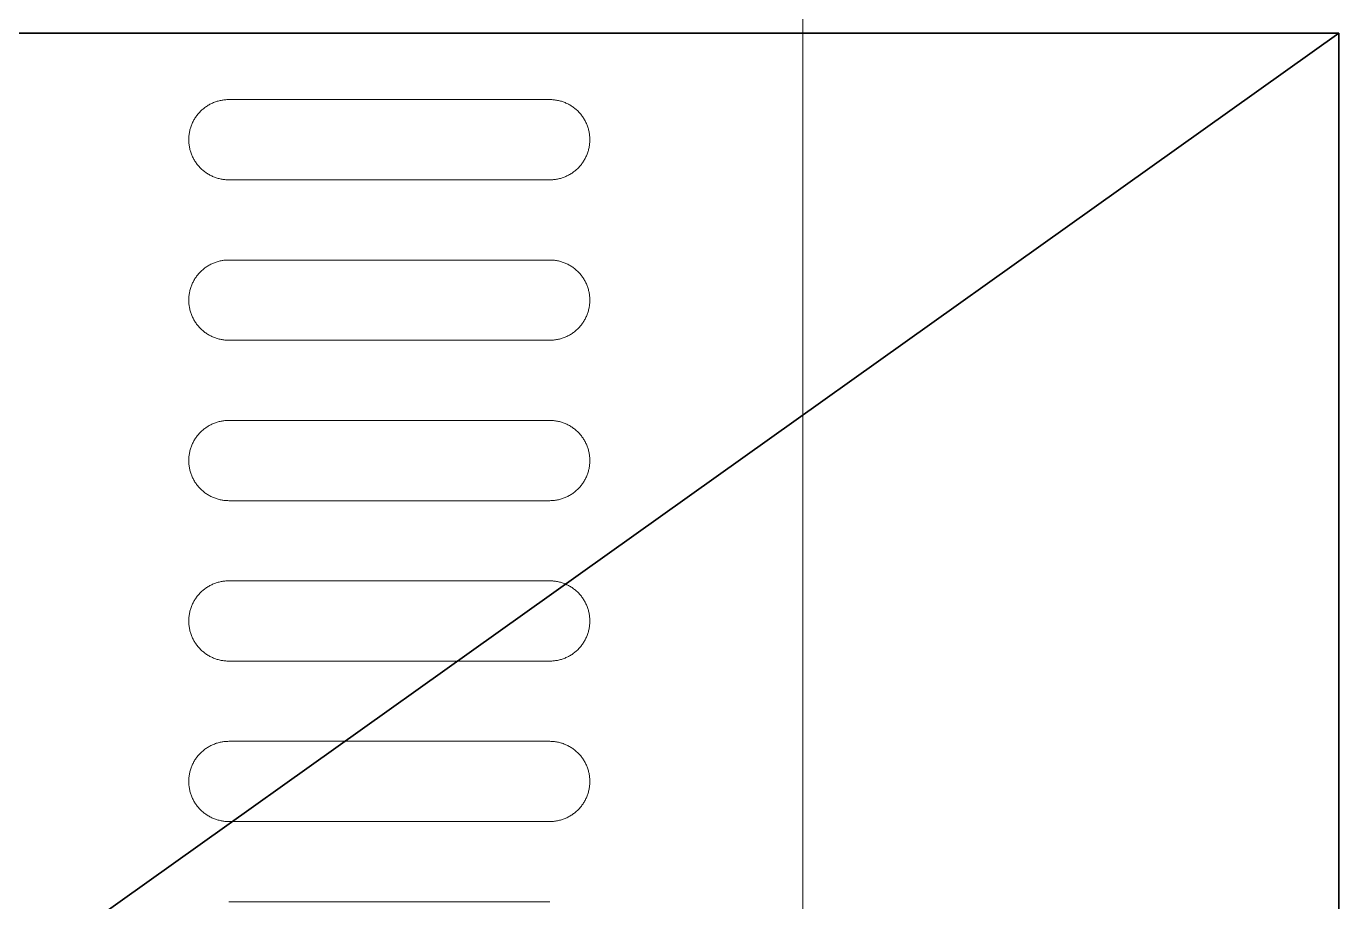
# Model space of a CAD drawing. Header units: millimetres. Extents: x -159872 to 386485, y -250577 to 158966.
# Drawn here: x 159342.6 to 159416.3, y 9192.6 to 9241.7 of the extents above; entities that cross this region are included whole.
import ezdxf

# ---------------------------------------------------------------- set-up
doc = ezdxf.new("R2010")
doc.units = ezdxf.units.MM
doc.header["$PDMODE"] = 1
doc.header["$PDSIZE"] = -2
doc.layers.get('0').update_dxf_attribs({"lineweight": 25})
doc.layers.add('LDS-equipment-kitchen equipment', color=3, linetype='Continuous', lineweight=13)

# ---------------------------------------------------------------- blocks, each defined once
blk = doc.blocks.new('Group-344')
at = {"layer": 'LDS-equipment-kitchen equipment'}
for points in [[(98712.687, 45306.623, 0), (98712.687, 45989.023, 0)], [(98680.487, 45695.073, 0), (98680.432, 45695.072, 0), (98680.377, 45695.07, 0), (98680.322, 45695.067, 0), (98680.267, 45695.062, 0), (98680.212, 45695.056, 0), (98680.157, 45695.049, 0), (98680.102, 45695.04, 0), (98680.048, 45695.03, 0), (98679.994, 45695.018, 0), (98679.94, 45695.006, 0), (98679.887, 45694.992, 0), (98679.834, 45694.976, 0), (98679.781, 45694.96, 0), (98679.729, 45694.942, 0), (98679.677, 45694.922, 0), (98679.626, 45694.902, 0), (98679.575, 45694.88, 0), (98679.525, 45694.857, 0), (98679.476, 45694.833, 0), (98679.427, 45694.807, 0), (98679.378, 45694.781, 0), (98679.33, 45694.753, 0), (98679.283, 45694.724, 0), (98679.237, 45694.694, 0), (98679.192, 45694.663, 0), (98679.147, 45694.63, 0), (98679.103, 45694.597, 0), (98679.06, 45694.562, 0), (98679.018, 45694.527, 0), (98678.976, 45694.49, 0), (98678.936, 45694.453, 0), (98678.896, 45694.414, 0), (98678.858, 45694.375, 0), (98678.82, 45694.334, 0), (98678.783, 45694.293, 0), (98678.748, 45694.251, 0), (98678.713, 45694.207, 0), (98678.68, 45694.163, 0), (98678.648, 45694.119, 0), (98678.616, 45694.073, 0), (98678.586, 45694.027, 0), (98678.557, 45693.98, 0), (98678.529, 45693.932, 0), (98678.503, 45693.884, 0), (98678.477, 45693.835, 0), (98678.453, 45693.785, 0), (98678.43, 45693.735, 0), (98678.408, 45693.684, 0), (98678.388, 45693.633, 0), (98678.369, 45693.581, 0), (98678.351, 45693.529, 0), (98678.334, 45693.476, 0), (98678.319, 45693.423, 0), (98678.305, 45693.37, 0), (98678.292, 45693.316, 0), (98678.28, 45693.262, 0), (98678.27, 45693.208, 0), (98678.262, 45693.153, 0), (98678.254, 45693.099, 0), (98678.248, 45693.044, 0), (98678.243, 45692.989, 0), (98678.24, 45692.934, 0), (98678.238, 45692.878, 0), (98678.237, 45692.823, 0)], [(98698.487, 45695.073, 0), (98680.487, 45695.073, 0)], [(98700.737, 45692.823, 0), (98700.737, 45692.878, 0), (98700.735, 45692.934, 0), (98700.731, 45692.989, 0), (98700.726, 45693.044, 0), (98700.72, 45693.099, 0), (98700.713, 45693.153, 0), (98700.704, 45693.208, 0), (98700.694, 45693.262, 0), (98700.683, 45693.316, 0), (98700.67, 45693.37, 0), (98700.656, 45693.423, 0), (98700.64, 45693.476, 0), (98700.624, 45693.529, 0), (98700.606, 45693.581, 0), (98700.586, 45693.633, 0), (98700.566, 45693.684, 0), (98700.544, 45693.735, 0), (98700.521, 45693.785, 0), (98700.497, 45693.835, 0), (98700.472, 45693.884, 0), (98700.445, 45693.932, 0), (98700.417, 45693.98, 0), (98700.388, 45694.027, 0), (98700.358, 45694.073, 0), (98700.327, 45694.119, 0), (98700.294, 45694.163, 0), (98700.261, 45694.207, 0), (98700.227, 45694.251, 0), (98700.191, 45694.293, 0), (98700.154, 45694.334, 0), (98700.117, 45694.375, 0), (98700.078, 45694.414, 0), (98700.039, 45694.453, 0), (98699.998, 45694.49, 0), (98699.957, 45694.527, 0), (98699.915, 45694.562, 0), (98699.872, 45694.597, 0), (98699.828, 45694.63, 0), (98699.783, 45694.663, 0), (98699.737, 45694.694, 0), (98699.691, 45694.724, 0), (98699.644, 45694.753, 0), (98699.596, 45694.781, 0), (98699.548, 45694.807, 0), (98699.499, 45694.833, 0), (98699.449, 45694.857, 0), (98699.399, 45694.88, 0), (98699.348, 45694.902, 0), (98699.297, 45694.922, 0), (98699.245, 45694.942, 0), (98699.193, 45694.96, 0), (98699.14, 45694.976, 0), (98699.087, 45694.992, 0), (98699.034, 45695.006, 0), (98698.98, 45695.018, 0), (98698.926, 45695.03, 0), (98698.872, 45695.04, 0), (98698.817, 45695.049, 0), (98698.763, 45695.056, 0), (98698.708, 45695.062, 0), (98698.653, 45695.067, 0), (98698.598, 45695.07, 0), (98698.542, 45695.072, 0), (98698.487, 45695.073, 0)], [(98678.237, 45692.823, 0), (98678.238, 45692.768, 0), (98678.24, 45692.713, 0), (98678.243, 45692.658, 0), (98678.248, 45692.603, 0), (98678.254, 45692.548, 0), (98678.262, 45692.493, 0), (98678.27, 45692.438, 0), (98678.28, 45692.384, 0), (98678.292, 45692.33, 0), (98678.305, 45692.276, 0), (98678.319, 45692.223, 0), (98678.334, 45692.17, 0), (98678.351, 45692.117, 0), (98678.369, 45692.065, 0), (98678.388, 45692.013, 0), (98678.408, 45691.962, 0), (98678.43, 45691.911, 0), (98678.453, 45691.861, 0), (98678.477, 45691.812, 0), (98678.503, 45691.763, 0), (98678.529, 45691.714, 0), (98678.557, 45691.666, 0), (98678.586, 45691.619, 0), (98678.616, 45691.573, 0), (98678.648, 45691.528, 0), (98678.68, 45691.483, 0), (98678.713, 45691.439, 0), (98678.748, 45691.396, 0), (98678.783, 45691.354, 0), (98678.82, 45691.312, 0), (98678.858, 45691.272, 0), (98678.896, 45691.232, 0), (98678.936, 45691.194, 0), (98678.976, 45691.156, 0), (98679.018, 45691.119, 0), (98679.06, 45691.084, 0), (98679.103, 45691.049, 0), (98679.147, 45691.016, 0), (98679.192, 45690.984, 0), (98679.237, 45690.952, 0), (98679.283, 45690.922, 0), (98679.33, 45690.893, 0), (98679.378, 45690.865, 0), (98679.427, 45690.839, 0), (98679.476, 45690.813, 0), (98679.525, 45690.789, 0), (98679.575, 45690.766, 0), (98679.626, 45690.744, 0), (98679.677, 45690.724, 0), (98679.729, 45690.705, 0), (98679.781, 45690.687, 0), (98679.834, 45690.67, 0), (98679.887, 45690.655, 0), (98679.94, 45690.641, 0), (98679.994, 45690.628, 0), (98680.048, 45690.616, 0), (98680.102, 45690.606, 0), (98680.157, 45690.598, 0), (98680.212, 45690.59, 0), (98680.267, 45690.584, 0), (98680.322, 45690.579, 0), (98680.377, 45690.576, 0), (98680.432, 45690.574, 0), (98680.487, 45690.573, 0)], [(98698.487, 45690.573, 0), (98698.542, 45690.574, 0), (98698.598, 45690.576, 0), (98698.653, 45690.579, 0), (98698.708, 45690.584, 0), (98698.763, 45690.59, 0), (98698.817, 45690.598, 0), (98698.872, 45690.606, 0), (98698.926, 45690.616, 0), (98698.98, 45690.628, 0), (98699.034, 45690.641, 0), (98699.087, 45690.655, 0), (98699.14, 45690.67, 0), (98699.193, 45690.687, 0), (98699.245, 45690.705, 0), (98699.297, 45690.724, 0), (98699.348, 45690.744, 0), (98699.399, 45690.766, 0), (98699.449, 45690.789, 0), (98699.499, 45690.813, 0), (98699.548, 45690.839, 0), (98699.596, 45690.865, 0), (98699.644, 45690.893, 0), (98699.691, 45690.922, 0), (98699.737, 45690.952, 0), (98699.783, 45690.984, 0), (98699.828, 45691.016, 0), (98699.872, 45691.049, 0), (98699.915, 45691.084, 0), (98699.957, 45691.119, 0), (98699.998, 45691.156, 0), (98700.039, 45691.194, 0), (98700.078, 45691.232, 0), (98700.117, 45691.272, 0), (98700.154, 45691.312, 0), (98700.191, 45691.354, 0), (98700.227, 45691.396, 0), (98700.261, 45691.439, 0), (98700.294, 45691.483, 0), (98700.327, 45691.528, 0), (98700.358, 45691.573, 0), (98700.388, 45691.619, 0), (98700.417, 45691.666, 0), (98700.445, 45691.714, 0), (98700.472, 45691.763, 0), (98700.497, 45691.812, 0), (98700.521, 45691.861, 0), (98700.544, 45691.911, 0), (98700.566, 45691.962, 0), (98700.586, 45692.013, 0), (98700.606, 45692.065, 0), (98700.624, 45692.117, 0), (98700.64, 45692.17, 0), (98700.656, 45692.223, 0), (98700.67, 45692.276, 0), (98700.683, 45692.33, 0), (98700.694, 45692.384, 0), (98700.704, 45692.438, 0), (98700.713, 45692.493, 0), (98700.72, 45692.548, 0), (98700.726, 45692.603, 0), (98700.731, 45692.658, 0), (98700.735, 45692.713, 0), (98700.737, 45692.768, 0), (98700.737, 45692.823, 0)], [(98698.487, 45690.573, 0), (98680.487, 45690.573, 0)], [(98680.487, 45686.073, 0), (98680.432, 45686.072, 0), (98680.377, 45686.07, 0), (98680.322, 45686.067, 0), (98680.267, 45686.062, 0), (98680.212, 45686.056, 0), (98680.157, 45686.049, 0), (98680.102, 45686.04, 0), (98680.048, 45686.03, 0), (98679.994, 45686.018, 0), (98679.94, 45686.006, 0), (98679.887, 45685.992, 0), (98679.834, 45685.976, 0), (98679.781, 45685.96, 0), (98679.729, 45685.942, 0), (98679.677, 45685.922, 0), (98679.626, 45685.902, 0), (98679.575, 45685.88, 0), (98679.525, 45685.857, 0), (98679.476, 45685.833, 0), (98679.427, 45685.807, 0), (98679.378, 45685.781, 0), (98679.33, 45685.753, 0), (98679.283, 45685.724, 0), (98679.237, 45685.694, 0), (98679.192, 45685.663, 0), (98679.147, 45685.63, 0), (98679.103, 45685.597, 0), (98679.06, 45685.562, 0), (98679.018, 45685.527, 0), (98678.976, 45685.49, 0), (98678.936, 45685.453, 0), (98678.896, 45685.414, 0), (98678.858, 45685.375, 0), (98678.82, 45685.334, 0), (98678.783, 45685.293, 0), (98678.748, 45685.25, 0), (98678.713, 45685.207, 0), (98678.68, 45685.163, 0), (98678.648, 45685.119, 0), (98678.616, 45685.073, 0), (98678.586, 45685.027, 0), (98678.557, 45684.98, 0), (98678.529, 45684.932, 0), (98678.503, 45684.884, 0), (98678.477, 45684.835, 0), (98678.453, 45684.785, 0), (98678.43, 45684.735, 0), (98678.408, 45684.684, 0), (98678.388, 45684.633, 0), (98678.369, 45684.581, 0), (98678.351, 45684.529, 0), (98678.334, 45684.476, 0), (98678.319, 45684.423, 0), (98678.305, 45684.37, 0), (98678.292, 45684.316, 0), (98678.28, 45684.262, 0), (98678.27, 45684.208, 0), (98678.262, 45684.153, 0), (98678.254, 45684.099, 0), (98678.248, 45684.044, 0), (98678.243, 45683.989, 0), (98678.24, 45683.934, 0), (98678.238, 45683.878, 0), (98678.237, 45683.823, 0)], [(98698.487, 45686.073, 0), (98680.487, 45686.073, 0)], [(98700.737, 45683.823, 0), (98700.737, 45683.878, 0), (98700.735, 45683.934, 0), (98700.731, 45683.989, 0), (98700.726, 45684.044, 0), (98700.72, 45684.099, 0), (98700.713, 45684.153, 0), (98700.704, 45684.208, 0), (98700.694, 45684.262, 0), (98700.683, 45684.316, 0), (98700.67, 45684.37, 0), (98700.656, 45684.423, 0), (98700.64, 45684.476, 0), (98700.624, 45684.529, 0), (98700.606, 45684.581, 0), (98700.586, 45684.633, 0), (98700.566, 45684.684, 0), (98700.544, 45684.735, 0), (98700.521, 45684.785, 0), (98700.497, 45684.835, 0), (98700.472, 45684.884, 0), (98700.445, 45684.932, 0), (98700.417, 45684.98, 0), (98700.388, 45685.027, 0), (98700.358, 45685.073, 0), (98700.327, 45685.119, 0), (98700.294, 45685.163, 0), (98700.261, 45685.207, 0), (98700.227, 45685.25, 0), (98700.191, 45685.293, 0), (98700.154, 45685.334, 0), (98700.117, 45685.375, 0), (98700.078, 45685.414, 0), (98700.039, 45685.453, 0), (98699.998, 45685.49, 0), (98699.957, 45685.527, 0), (98699.915, 45685.562, 0), (98699.872, 45685.597, 0), (98699.828, 45685.63, 0), (98699.783, 45685.663, 0), (98699.737, 45685.694, 0), (98699.691, 45685.724, 0), (98699.644, 45685.753, 0), (98699.596, 45685.781, 0), (98699.548, 45685.807, 0), (98699.499, 45685.833, 0), (98699.449, 45685.857, 0), (98699.399, 45685.88, 0), (98699.348, 45685.902, 0), (98699.297, 45685.922, 0), (98699.245, 45685.942, 0), (98699.193, 45685.96, 0), (98699.14, 45685.976, 0), (98699.087, 45685.992, 0), (98699.034, 45686.006, 0), (98698.98, 45686.018, 0), (98698.926, 45686.03, 0), (98698.872, 45686.04, 0), (98698.817, 45686.049, 0), (98698.763, 45686.056, 0), (98698.708, 45686.062, 0), (98698.653, 45686.067, 0), (98698.598, 45686.07, 0), (98698.542, 45686.072, 0), (98698.487, 45686.073, 0)], [(98678.237, 45683.823, 0), (98678.238, 45683.768, 0), (98678.24, 45683.713, 0), (98678.243, 45683.658, 0), (98678.248, 45683.603, 0), (98678.254, 45683.548, 0), (98678.262, 45683.493, 0), (98678.27, 45683.438, 0), (98678.28, 45683.384, 0), (98678.292, 45683.33, 0), (98678.305, 45683.276, 0), (98678.319, 45683.223, 0), (98678.334, 45683.17, 0), (98678.351, 45683.117, 0), (98678.369, 45683.065, 0), (98678.388, 45683.013, 0), (98678.408, 45682.962, 0), (98678.43, 45682.911, 0), (98678.453, 45682.861, 0), (98678.477, 45682.811, 0), (98678.503, 45682.762, 0), (98678.529, 45682.714, 0), (98678.557, 45682.666, 0), (98678.586, 45682.619, 0), (98678.616, 45682.573, 0), (98678.648, 45682.528, 0), (98678.68, 45682.483, 0), (98678.713, 45682.439, 0), (98678.748, 45682.396, 0), (98678.783, 45682.353, 0), (98678.82, 45682.312, 0), (98678.858, 45682.272, 0), (98678.896, 45682.232, 0), (98678.936, 45682.194, 0), (98678.976, 45682.156, 0), (98679.018, 45682.119, 0), (98679.06, 45682.084, 0), (98679.103, 45682.049, 0), (98679.147, 45682.016, 0), (98679.192, 45681.984, 0), (98679.237, 45681.952, 0), (98679.283, 45681.922, 0), (98679.33, 45681.893, 0), (98679.378, 45681.865, 0), (98679.427, 45681.839, 0), (98679.476, 45681.813, 0), (98679.525, 45681.789, 0), (98679.575, 45681.766, 0), (98679.626, 45681.744, 0), (98679.677, 45681.724, 0), (98679.729, 45681.705, 0), (98679.781, 45681.687, 0), (98679.834, 45681.67, 0), (98679.887, 45681.655, 0), (98679.94, 45681.641, 0), (98679.994, 45681.628, 0), (98680.048, 45681.616, 0), (98680.102, 45681.606, 0), (98680.157, 45681.597, 0), (98680.212, 45681.59, 0), (98680.267, 45681.584, 0), (98680.322, 45681.579, 0), (98680.377, 45681.576, 0), (98680.432, 45681.574, 0), (98680.487, 45681.573, 0)], [(98698.487, 45681.573, 0), (98698.542, 45681.574, 0), (98698.598, 45681.576, 0), (98698.653, 45681.579, 0), (98698.708, 45681.584, 0), (98698.763, 45681.59, 0), (98698.817, 45681.597, 0), (98698.872, 45681.606, 0), (98698.926, 45681.616, 0), (98698.98, 45681.628, 0), (98699.034, 45681.641, 0), (98699.087, 45681.655, 0), (98699.14, 45681.67, 0), (98699.193, 45681.687, 0), (98699.245, 45681.705, 0), (98699.297, 45681.724, 0), (98699.348, 45681.744, 0), (98699.399, 45681.766, 0), (98699.449, 45681.789, 0), (98699.499, 45681.813, 0), (98699.548, 45681.839, 0), (98699.596, 45681.865, 0), (98699.644, 45681.893, 0), (98699.691, 45681.922, 0), (98699.737, 45681.952, 0), (98699.783, 45681.984, 0), (98699.828, 45682.016, 0), (98699.872, 45682.049, 0), (98699.915, 45682.084, 0), (98699.957, 45682.119, 0), (98699.998, 45682.156, 0), (98700.039, 45682.194, 0), (98700.078, 45682.232, 0), (98700.117, 45682.272, 0), (98700.154, 45682.312, 0), (98700.191, 45682.353, 0), (98700.227, 45682.396, 0), (98700.261, 45682.439, 0), (98700.294, 45682.483, 0), (98700.327, 45682.528, 0), (98700.358, 45682.573, 0), (98700.388, 45682.619, 0), (98700.417, 45682.666, 0), (98700.445, 45682.714, 0), (98700.472, 45682.762, 0), (98700.497, 45682.811, 0), (98700.521, 45682.861, 0), (98700.544, 45682.911, 0), (98700.566, 45682.962, 0), (98700.586, 45683.013, 0), (98700.606, 45683.065, 0), (98700.624, 45683.117, 0), (98700.64, 45683.17, 0), (98700.656, 45683.223, 0), (98700.67, 45683.276, 0), (98700.683, 45683.33, 0), (98700.694, 45683.384, 0), (98700.704, 45683.438, 0), (98700.713, 45683.493, 0), (98700.72, 45683.548, 0), (98700.726, 45683.603, 0), (98700.731, 45683.658, 0), (98700.735, 45683.713, 0), (98700.737, 45683.768, 0), (98700.737, 45683.823, 0)], [(98698.487, 45681.573, 0), (98680.487, 45681.573, 0)], [(98680.487, 45677.073, 0), (98680.432, 45677.072, 0), (98680.377, 45677.07, 0), (98680.322, 45677.067, 0), (98680.267, 45677.062, 0), (98680.212, 45677.056, 0), (98680.157, 45677.049, 0), (98680.102, 45677.04, 0), (98680.048, 45677.03, 0), (98679.994, 45677.018, 0), (98679.94, 45677.006, 0), (98679.887, 45676.992, 0), (98679.834, 45676.976, 0), (98679.781, 45676.96, 0), (98679.729, 45676.942, 0), (98679.677, 45676.922, 0), (98679.626, 45676.902, 0), (98679.575, 45676.88, 0), (98679.525, 45676.857, 0), (98679.476, 45676.833, 0), (98679.427, 45676.807, 0), (98679.378, 45676.781, 0), (98679.33, 45676.753, 0), (98679.283, 45676.724, 0), (98679.237, 45676.694, 0), (98679.192, 45676.663, 0), (98679.147, 45676.63, 0), (98679.103, 45676.597, 0), (98679.06, 45676.562, 0), (98679.018, 45676.527, 0), (98678.976, 45676.49, 0), (98678.936, 45676.453, 0), (98678.896, 45676.414, 0), (98678.858, 45676.375, 0), (98678.82, 45676.334, 0), (98678.783, 45676.293, 0), (98678.748, 45676.251, 0), (98678.713, 45676.207, 0), (98678.68, 45676.163, 0), (98678.648, 45676.119, 0), (98678.616, 45676.073, 0), (98678.586, 45676.027, 0), (98678.557, 45675.98, 0), (98678.529, 45675.932, 0), (98678.503, 45675.884, 0), (98678.477, 45675.835, 0), (98678.453, 45675.785, 0), (98678.43, 45675.735, 0), (98678.408, 45675.684, 0), (98678.388, 45675.633, 0), (98678.369, 45675.581, 0), (98678.351, 45675.529, 0), (98678.334, 45675.476, 0), (98678.319, 45675.423, 0), (98678.305, 45675.37, 0), (98678.292, 45675.316, 0), (98678.28, 45675.262, 0), (98678.27, 45675.208, 0), (98678.262, 45675.153, 0), (98678.254, 45675.099, 0), (98678.248, 45675.044, 0), (98678.243, 45674.989, 0), (98678.24, 45674.934, 0), (98678.238, 45674.878, 0), (98678.237, 45674.823, 0)], [(98698.487, 45677.073, 0), (98680.487, 45677.073, 0)], [(98700.737, 45674.823, 0), (98700.737, 45674.878, 0), (98700.735, 45674.934, 0), (98700.731, 45674.989, 0), (98700.726, 45675.044, 0), (98700.72, 45675.099, 0), (98700.713, 45675.153, 0), (98700.704, 45675.208, 0), (98700.694, 45675.262, 0), (98700.683, 45675.316, 0), (98700.67, 45675.37, 0), (98700.656, 45675.423, 0), (98700.64, 45675.476, 0), (98700.624, 45675.529, 0), (98700.606, 45675.581, 0), (98700.586, 45675.633, 0), (98700.566, 45675.684, 0), (98700.544, 45675.735, 0), (98700.521, 45675.785, 0), (98700.497, 45675.835, 0), (98700.472, 45675.884, 0), (98700.445, 45675.932, 0), (98700.417, 45675.98, 0), (98700.388, 45676.027, 0), (98700.358, 45676.073, 0), (98700.327, 45676.119, 0), (98700.294, 45676.163, 0), (98700.261, 45676.207, 0), (98700.227, 45676.251, 0), (98700.191, 45676.293, 0), (98700.154, 45676.334, 0), (98700.117, 45676.375, 0), (98700.078, 45676.414, 0), (98700.039, 45676.453, 0), (98699.998, 45676.49, 0), (98699.957, 45676.527, 0), (98699.915, 45676.562, 0), (98699.872, 45676.597, 0), (98699.828, 45676.63, 0), (98699.783, 45676.663, 0), (98699.737, 45676.694, 0), (98699.691, 45676.724, 0), (98699.644, 45676.753, 0), (98699.596, 45676.781, 0), (98699.548, 45676.807, 0), (98699.499, 45676.833, 0), (98699.449, 45676.857, 0), (98699.399, 45676.88, 0), (98699.348, 45676.902, 0), (98699.297, 45676.922, 0), (98699.245, 45676.942, 0), (98699.193, 45676.96, 0), (98699.14, 45676.976, 0), (98699.087, 45676.992, 0), (98699.034, 45677.006, 0), (98698.98, 45677.018, 0), (98698.926, 45677.03, 0), (98698.872, 45677.04, 0), (98698.817, 45677.049, 0), (98698.763, 45677.056, 0), (98698.708, 45677.062, 0), (98698.653, 45677.067, 0), (98698.598, 45677.07, 0), (98698.542, 45677.072, 0), (98698.487, 45677.073, 0)], [(98678.237, 45674.823, 0), (98678.238, 45674.768, 0), (98678.24, 45674.713, 0), (98678.243, 45674.658, 0), (98678.248, 45674.603, 0), (98678.254, 45674.548, 0), (98678.262, 45674.493, 0), (98678.27, 45674.438, 0), (98678.28, 45674.384, 0), (98678.292, 45674.33, 0), (98678.305, 45674.276, 0), (98678.319, 45674.223, 0), (98678.334, 45674.17, 0), (98678.351, 45674.117, 0), (98678.369, 45674.065, 0), (98678.388, 45674.013, 0), (98678.408, 45673.962, 0), (98678.43, 45673.911, 0), (98678.453, 45673.861, 0), (98678.477, 45673.811, 0), (98678.503, 45673.762, 0), (98678.529, 45673.714, 0), (98678.557, 45673.666, 0), (98678.586, 45673.619, 0), (98678.616, 45673.573, 0), (98678.648, 45673.528, 0), (98678.68, 45673.483, 0), (98678.713, 45673.439, 0), (98678.748, 45673.396, 0), (98678.783, 45673.353, 0), (98678.82, 45673.312, 0), (98678.858, 45673.272, 0), (98678.896, 45673.232, 0), (98678.936, 45673.194, 0), (98678.976, 45673.156, 0), (98679.018, 45673.119, 0), (98679.06, 45673.084, 0), (98679.103, 45673.049, 0), (98679.147, 45673.016, 0), (98679.192, 45672.984, 0), (98679.237, 45672.952, 0), (98679.283, 45672.922, 0), (98679.33, 45672.893, 0), (98679.378, 45672.865, 0), (98679.427, 45672.839, 0), (98679.476, 45672.813, 0), (98679.525, 45672.789, 0), (98679.575, 45672.766, 0), (98679.626, 45672.744, 0), (98679.677, 45672.724, 0), (98679.729, 45672.705, 0), (98679.781, 45672.687, 0), (98679.834, 45672.67, 0), (98679.887, 45672.655, 0), (98679.94, 45672.641, 0), (98679.994, 45672.628, 0), (98680.048, 45672.616, 0), (98680.102, 45672.606, 0), (98680.157, 45672.597, 0), (98680.212, 45672.59, 0), (98680.267, 45672.584, 0), (98680.322, 45672.579, 0), (98680.377, 45672.576, 0), (98680.432, 45672.574, 0), (98680.487, 45672.573, 0)], [(98698.487, 45672.573, 0), (98698.542, 45672.574, 0), (98698.598, 45672.576, 0), (98698.653, 45672.579, 0), (98698.708, 45672.584, 0), (98698.763, 45672.59, 0), (98698.817, 45672.597, 0), (98698.872, 45672.606, 0), (98698.926, 45672.616, 0), (98698.98, 45672.628, 0), (98699.034, 45672.641, 0), (98699.087, 45672.655, 0), (98699.14, 45672.67, 0), (98699.193, 45672.687, 0), (98699.245, 45672.705, 0), (98699.297, 45672.724, 0), (98699.348, 45672.744, 0), (98699.399, 45672.766, 0), (98699.449, 45672.789, 0), (98699.499, 45672.813, 0), (98699.548, 45672.839, 0), (98699.596, 45672.865, 0), (98699.644, 45672.893, 0), (98699.691, 45672.922, 0), (98699.737, 45672.952, 0), (98699.783, 45672.984, 0), (98699.828, 45673.016, 0), (98699.872, 45673.049, 0), (98699.915, 45673.084, 0), (98699.957, 45673.119, 0), (98699.998, 45673.156, 0), (98700.039, 45673.194, 0), (98700.078, 45673.232, 0), (98700.117, 45673.272, 0), (98700.154, 45673.312, 0), (98700.191, 45673.353, 0), (98700.227, 45673.396, 0), (98700.261, 45673.439, 0), (98700.294, 45673.483, 0), (98700.327, 45673.528, 0), (98700.358, 45673.573, 0), (98700.388, 45673.619, 0), (98700.417, 45673.666, 0), (98700.445, 45673.714, 0), (98700.472, 45673.762, 0), (98700.497, 45673.811, 0), (98700.521, 45673.861, 0), (98700.544, 45673.911, 0), (98700.566, 45673.962, 0), (98700.586, 45674.013, 0), (98700.606, 45674.065, 0), (98700.624, 45674.117, 0), (98700.64, 45674.17, 0), (98700.656, 45674.223, 0), (98700.67, 45674.276, 0), (98700.683, 45674.33, 0), (98700.694, 45674.384, 0), (98700.704, 45674.438, 0), (98700.713, 45674.493, 0), (98700.72, 45674.548, 0), (98700.726, 45674.603, 0), (98700.731, 45674.658, 0), (98700.735, 45674.713, 0), (98700.737, 45674.768, 0), (98700.737, 45674.823, 0)], [(98698.487, 45672.573, 0), (98680.487, 45672.573, 0)], [(98680.487, 45668.073, 0), (98680.432, 45668.073, 0), (98680.377, 45668.07, 0), (98680.322, 45668.067, 0), (98680.267, 45668.062, 0), (98680.212, 45668.056, 0), (98680.157, 45668.049, 0), (98680.102, 45668.04, 0), (98680.048, 45668.03, 0), (98679.994, 45668.019, 0), (98679.94, 45668.006, 0), (98679.887, 45667.992, 0), (98679.834, 45667.976, 0), (98679.781, 45667.96, 0), (98679.729, 45667.942, 0), (98679.677, 45667.922, 0), (98679.626, 45667.902, 0), (98679.575, 45667.88, 0), (98679.525, 45667.857, 0), (98679.476, 45667.833, 0), (98679.427, 45667.808, 0), (98679.378, 45667.781, 0), (98679.33, 45667.753, 0), (98679.283, 45667.724, 0), (98679.237, 45667.694, 0), (98679.192, 45667.663, 0), (98679.147, 45667.63, 0), (98679.103, 45667.597, 0), (98679.06, 45667.562, 0), (98679.018, 45667.527, 0), (98678.976, 45667.49, 0), (98678.936, 45667.453, 0), (98678.896, 45667.414, 0), (98678.858, 45667.375, 0), (98678.82, 45667.334, 0), (98678.783, 45667.293, 0), (98678.748, 45667.251, 0), (98678.713, 45667.207, 0), (98678.68, 45667.164, 0), (98678.648, 45667.119, 0), (98678.616, 45667.073, 0), (98678.586, 45667.027, 0), (98678.557, 45666.98, 0), (98678.529, 45666.932, 0), (98678.503, 45666.884, 0), (98678.477, 45666.835, 0), (98678.453, 45666.785, 0), (98678.43, 45666.735, 0), (98678.408, 45666.684, 0), (98678.388, 45666.633, 0), (98678.369, 45666.581, 0), (98678.351, 45666.529, 0), (98678.334, 45666.476, 0), (98678.319, 45666.423, 0), (98678.305, 45666.37, 0), (98678.292, 45666.316, 0), (98678.28, 45666.262, 0), (98678.27, 45666.208, 0), (98678.262, 45666.153, 0), (98678.254, 45666.099, 0), (98678.248, 45666.044, 0), (98678.243, 45665.989, 0), (98678.24, 45665.934, 0), (98678.238, 45665.878, 0), (98678.237, 45665.823, 0)], [(98698.487, 45668.073, 0), (98680.487, 45668.073, 0)], [(98700.737, 45665.823, 0), (98700.737, 45665.878, 0), (98700.735, 45665.934, 0), (98700.731, 45665.989, 0), (98700.726, 45666.044, 0), (98700.72, 45666.099, 0), (98700.713, 45666.153, 0), (98700.704, 45666.208, 0), (98700.694, 45666.262, 0), (98700.683, 45666.316, 0), (98700.67, 45666.37, 0), (98700.656, 45666.423, 0), (98700.64, 45666.476, 0), (98700.624, 45666.529, 0), (98700.606, 45666.581, 0), (98700.586, 45666.633, 0), (98700.566, 45666.684, 0), (98700.544, 45666.735, 0), (98700.521, 45666.785, 0), (98700.497, 45666.835, 0), (98700.472, 45666.884, 0), (98700.445, 45666.932, 0), (98700.417, 45666.98, 0), (98700.388, 45667.027, 0), (98700.358, 45667.073, 0), (98700.327, 45667.119, 0), (98700.294, 45667.164, 0), (98700.261, 45667.207, 0), (98700.227, 45667.251, 0), (98700.191, 45667.293, 0), (98700.154, 45667.334, 0), (98700.117, 45667.375, 0), (98700.078, 45667.414, 0), (98700.039, 45667.453, 0), (98699.998, 45667.49, 0), (98699.957, 45667.527, 0), (98699.915, 45667.562, 0), (98699.872, 45667.597, 0), (98699.828, 45667.63, 0), (98699.783, 45667.663, 0), (98699.737, 45667.694, 0), (98699.691, 45667.724, 0), (98699.644, 45667.753, 0), (98699.596, 45667.781, 0), (98699.548, 45667.808, 0), (98699.499, 45667.833, 0), (98699.449, 45667.857, 0), (98699.399, 45667.88, 0), (98699.348, 45667.902, 0), (98699.297, 45667.922, 0), (98699.245, 45667.942, 0), (98699.193, 45667.96, 0), (98699.14, 45667.976, 0), (98699.087, 45667.992, 0), (98699.034, 45668.006, 0), (98698.98, 45668.019, 0), (98698.926, 45668.03, 0), (98698.872, 45668.04, 0), (98698.817, 45668.049, 0), (98698.763, 45668.056, 0), (98698.708, 45668.062, 0), (98698.653, 45668.067, 0), (98698.598, 45668.07, 0), (98698.542, 45668.073, 0), (98698.487, 45668.073, 0)], [(98678.237, 45665.823, 0), (98678.238, 45665.768, 0), (98678.24, 45665.713, 0), (98678.243, 45665.658, 0), (98678.248, 45665.603, 0), (98678.254, 45665.548, 0), (98678.262, 45665.493, 0), (98678.27, 45665.439, 0), (98678.28, 45665.384, 0), (98678.292, 45665.33, 0), (98678.305, 45665.276, 0), (98678.319, 45665.223, 0), (98678.334, 45665.17, 0), (98678.351, 45665.117, 0), (98678.369, 45665.065, 0), (98678.388, 45665.013, 0), (98678.408, 45664.962, 0), (98678.43, 45664.911, 0), (98678.453, 45664.861, 0), (98678.477, 45664.812, 0), (98678.503, 45664.763, 0), (98678.529, 45664.714, 0), (98678.557, 45664.666, 0), (98678.586, 45664.619, 0), (98678.616, 45664.573, 0), (98678.648, 45664.528, 0), (98678.68, 45664.483, 0), (98678.713, 45664.439, 0), (98678.748, 45664.396, 0), (98678.783, 45664.354, 0), (98678.82, 45664.312, 0), (98678.858, 45664.272, 0), (98678.896, 45664.232, 0), (98678.936, 45664.194, 0), (98678.976, 45664.156, 0), (98679.018, 45664.119, 0), (98679.06, 45664.084, 0), (98679.103, 45664.049, 0), (98679.147, 45664.016, 0), (98679.192, 45663.984, 0), (98679.237, 45663.952, 0), (98679.283, 45663.922, 0), (98679.33, 45663.893, 0), (98679.378, 45663.865, 0), (98679.427, 45663.839, 0), (98679.476, 45663.813, 0), (98679.525, 45663.789, 0), (98679.575, 45663.766, 0), (98679.626, 45663.744, 0), (98679.677, 45663.724, 0), (98679.729, 45663.705, 0), (98679.781, 45663.687, 0), (98679.834, 45663.67, 0), (98679.887, 45663.655, 0), (98679.94, 45663.641, 0), (98679.994, 45663.628, 0), (98680.048, 45663.616, 0), (98680.102, 45663.606, 0), (98680.157, 45663.598, 0), (98680.212, 45663.59, 0), (98680.267, 45663.584, 0), (98680.322, 45663.579, 0), (98680.377, 45663.576, 0), (98680.432, 45663.574, 0), (98680.487, 45663.573, 0)], [(98698.487, 45663.573, 0), (98698.542, 45663.574, 0), (98698.598, 45663.576, 0), (98698.653, 45663.579, 0), (98698.708, 45663.584, 0), (98698.763, 45663.59, 0), (98698.817, 45663.598, 0), (98698.872, 45663.606, 0), (98698.926, 45663.616, 0), (98698.98, 45663.628, 0), (98699.034, 45663.641, 0), (98699.087, 45663.655, 0), (98699.14, 45663.67, 0), (98699.193, 45663.687, 0), (98699.245, 45663.705, 0), (98699.297, 45663.724, 0), (98699.348, 45663.744, 0), (98699.399, 45663.766, 0), (98699.449, 45663.789, 0), (98699.499, 45663.813, 0), (98699.548, 45663.839, 0), (98699.596, 45663.865, 0), (98699.644, 45663.893, 0), (98699.691, 45663.922, 0), (98699.737, 45663.952, 0), (98699.783, 45663.984, 0), (98699.828, 45664.016, 0), (98699.872, 45664.049, 0), (98699.915, 45664.084, 0), (98699.957, 45664.119, 0), (98699.998, 45664.156, 0), (98700.039, 45664.194, 0), (98700.078, 45664.232, 0), (98700.117, 45664.272, 0), (98700.154, 45664.312, 0), (98700.191, 45664.354, 0), (98700.227, 45664.396, 0), (98700.261, 45664.439, 0), (98700.294, 45664.483, 0), (98700.327, 45664.528, 0), (98700.358, 45664.573, 0), (98700.388, 45664.619, 0), (98700.417, 45664.666, 0), (98700.445, 45664.714, 0), (98700.472, 45664.763, 0), (98700.497, 45664.812, 0), (98700.521, 45664.861, 0), (98700.544, 45664.911, 0), (98700.566, 45664.962, 0), (98700.586, 45665.013, 0), (98700.606, 45665.065, 0), (98700.624, 45665.117, 0), (98700.64, 45665.17, 0), (98700.656, 45665.223, 0), (98700.67, 45665.276, 0), (98700.683, 45665.33, 0), (98700.694, 45665.384, 0), (98700.704, 45665.439, 0), (98700.713, 45665.493, 0), (98700.72, 45665.548, 0), (98700.726, 45665.603, 0), (98700.731, 45665.658, 0), (98700.735, 45665.713, 0), (98700.737, 45665.768, 0), (98700.737, 45665.823, 0)], [(98698.487, 45663.573, 0), (98680.487, 45663.573, 0)], [(98680.487, 45659.073, 0), (98680.432, 45659.072, 0), (98680.377, 45659.07, 0), (98680.322, 45659.067, 0), (98680.267, 45659.062, 0), (98680.212, 45659.056, 0), (98680.157, 45659.049, 0), (98680.102, 45659.04, 0), (98680.048, 45659.03, 0), (98679.994, 45659.018, 0), (98679.94, 45659.006, 0), (98679.887, 45658.992, 0), (98679.834, 45658.976, 0), (98679.781, 45658.96, 0), (98679.729, 45658.942, 0), (98679.677, 45658.922, 0), (98679.626, 45658.902, 0), (98679.575, 45658.88, 0), (98679.525, 45658.857, 0), (98679.476, 45658.833, 0), (98679.427, 45658.807, 0), (98679.378, 45658.781, 0), (98679.33, 45658.753, 0), (98679.283, 45658.724, 0), (98679.237, 45658.694, 0), (98679.192, 45658.663, 0), (98679.147, 45658.63, 0), (98679.103, 45658.597, 0), (98679.06, 45658.562, 0), (98679.018, 45658.527, 0), (98678.976, 45658.49, 0), (98678.936, 45658.453, 0), (98678.896, 45658.414, 0), (98678.858, 45658.375, 0), (98678.82, 45658.334, 0), (98678.783, 45658.293, 0), (98678.748, 45658.251, 0), (98678.713, 45658.207, 0), (98678.68, 45658.163, 0), (98678.648, 45658.119, 0), (98678.616, 45658.073, 0), (98678.586, 45658.027, 0), (98678.557, 45657.98, 0), (98678.529, 45657.932, 0), (98678.503, 45657.884, 0), (98678.477, 45657.835, 0), (98678.453, 45657.785, 0), (98678.43, 45657.735, 0), (98678.408, 45657.684, 0), (98678.388, 45657.633, 0), (98678.369, 45657.581, 0), (98678.351, 45657.529, 0), (98678.334, 45657.476, 0), (98678.319, 45657.423, 0), (98678.305, 45657.37, 0), (98678.292, 45657.316, 0), (98678.28, 45657.262, 0), (98678.27, 45657.208, 0), (98678.262, 45657.153, 0), (98678.254, 45657.099, 0), (98678.248, 45657.044, 0), (98678.243, 45656.989, 0), (98678.24, 45656.934, 0), (98678.238, 45656.878, 0), (98678.237, 45656.823, 0)], [(98698.487, 45659.073, 0), (98680.487, 45659.073, 0)], [(98700.737, 45656.823, 0), (98700.737, 45656.878, 0), (98700.735, 45656.934, 0), (98700.731, 45656.989, 0), (98700.726, 45657.044, 0), (98700.72, 45657.099, 0), (98700.713, 45657.153, 0), (98700.704, 45657.208, 0), (98700.694, 45657.262, 0), (98700.683, 45657.316, 0), (98700.67, 45657.37, 0), (98700.656, 45657.423, 0), (98700.64, 45657.476, 0), (98700.624, 45657.529, 0), (98700.606, 45657.581, 0), (98700.586, 45657.633, 0), (98700.566, 45657.684, 0), (98700.544, 45657.735, 0), (98700.521, 45657.785, 0), (98700.497, 45657.835, 0), (98700.472, 45657.884, 0), (98700.445, 45657.932, 0), (98700.417, 45657.98, 0), (98700.388, 45658.027, 0), (98700.358, 45658.073, 0), (98700.327, 45658.119, 0), (98700.294, 45658.163, 0), (98700.261, 45658.207, 0), (98700.227, 45658.251, 0), (98700.191, 45658.293, 0), (98700.154, 45658.334, 0), (98700.117, 45658.375, 0), (98700.078, 45658.414, 0), (98700.039, 45658.453, 0), (98699.998, 45658.49, 0), (98699.957, 45658.527, 0), (98699.915, 45658.562, 0), (98699.872, 45658.597, 0), (98699.828, 45658.63, 0), (98699.783, 45658.663, 0), (98699.737, 45658.694, 0), (98699.691, 45658.724, 0), (98699.644, 45658.753, 0), (98699.596, 45658.781, 0), (98699.548, 45658.807, 0), (98699.499, 45658.833, 0), (98699.449, 45658.857, 0), (98699.399, 45658.88, 0), (98699.348, 45658.902, 0), (98699.297, 45658.922, 0), (98699.245, 45658.942, 0), (98699.193, 45658.96, 0), (98699.14, 45658.976, 0), (98699.087, 45658.992, 0), (98699.034, 45659.006, 0), (98698.98, 45659.018, 0), (98698.926, 45659.03, 0), (98698.872, 45659.04, 0), (98698.817, 45659.049, 0), (98698.763, 45659.056, 0), (98698.708, 45659.062, 0), (98698.653, 45659.067, 0), (98698.598, 45659.07, 0), (98698.542, 45659.072, 0), (98698.487, 45659.073, 0)], [(98678.237, 45656.823, 0), (98678.238, 45656.768, 0), (98678.24, 45656.713, 0), (98678.243, 45656.658, 0), (98678.248, 45656.603, 0), (98678.254, 45656.548, 0), (98678.262, 45656.493, 0), (98678.27, 45656.438, 0), (98678.28, 45656.384, 0), (98678.292, 45656.33, 0), (98678.305, 45656.276, 0), (98678.319, 45656.223, 0), (98678.334, 45656.17, 0), (98678.351, 45656.117, 0), (98678.369, 45656.065, 0), (98678.388, 45656.013, 0), (98678.408, 45655.962, 0), (98678.43, 45655.911, 0), (98678.453, 45655.861, 0), (98678.477, 45655.812, 0), (98678.503, 45655.762, 0), (98678.529, 45655.714, 0), (98678.557, 45655.666, 0), (98678.586, 45655.619, 0), (98678.616, 45655.573, 0), (98678.648, 45655.528, 0), (98678.68, 45655.483, 0), (98678.713, 45655.439, 0), (98678.748, 45655.396, 0), (98678.783, 45655.354, 0), (98678.82, 45655.312, 0), (98678.858, 45655.272, 0), (98678.896, 45655.232, 0), (98678.936, 45655.194, 0), (98678.976, 45655.156, 0), (98679.018, 45655.119, 0), (98679.06, 45655.084, 0), (98679.103, 45655.049, 0), (98679.147, 45655.016, 0), (98679.192, 45654.984, 0), (98679.237, 45654.952, 0), (98679.283, 45654.922, 0), (98679.33, 45654.893, 0), (98679.378, 45654.865, 0), (98679.427, 45654.839, 0), (98679.476, 45654.813, 0), (98679.525, 45654.789, 0), (98679.575, 45654.766, 0), (98679.626, 45654.744, 0), (98679.677, 45654.724, 0), (98679.729, 45654.705, 0), (98679.781, 45654.687, 0), (98679.834, 45654.67, 0), (98679.887, 45654.655, 0), (98679.94, 45654.641, 0), (98679.994, 45654.628, 0), (98680.048, 45654.616, 0), (98680.102, 45654.606, 0), (98680.157, 45654.597, 0), (98680.212, 45654.59, 0), (98680.267, 45654.584, 0), (98680.322, 45654.579, 0), (98680.377, 45654.576, 0), (98680.432, 45654.574, 0), (98680.487, 45654.573, 0)], [(98698.487, 45654.573, 0), (98698.542, 45654.574, 0), (98698.598, 45654.576, 0), (98698.653, 45654.579, 0), (98698.708, 45654.584, 0), (98698.763, 45654.59, 0), (98698.817, 45654.597, 0), (98698.872, 45654.606, 0), (98698.926, 45654.616, 0), (98698.98, 45654.628, 0), (98699.034, 45654.641, 0), (98699.087, 45654.655, 0), (98699.14, 45654.67, 0), (98699.193, 45654.687, 0), (98699.245, 45654.705, 0), (98699.297, 45654.724, 0), (98699.348, 45654.744, 0), (98699.399, 45654.766, 0), (98699.449, 45654.789, 0), (98699.499, 45654.813, 0), (98699.548, 45654.839, 0), (98699.596, 45654.865, 0), (98699.644, 45654.893, 0), (98699.691, 45654.922, 0), (98699.737, 45654.952, 0), (98699.783, 45654.984, 0), (98699.828, 45655.016, 0), (98699.872, 45655.049, 0), (98699.915, 45655.084, 0), (98699.957, 45655.119, 0), (98699.998, 45655.156, 0), (98700.039, 45655.194, 0), (98700.078, 45655.232, 0), (98700.117, 45655.272, 0), (98700.154, 45655.312, 0), (98700.191, 45655.354, 0), (98700.227, 45655.396, 0), (98700.261, 45655.439, 0), (98700.294, 45655.483, 0), (98700.327, 45655.528, 0), (98700.358, 45655.573, 0), (98700.388, 45655.619, 0), (98700.417, 45655.666, 0), (98700.445, 45655.714, 0), (98700.472, 45655.762, 0), (98700.497, 45655.812, 0), (98700.521, 45655.861, 0), (98700.544, 45655.911, 0), (98700.566, 45655.962, 0), (98700.586, 45656.013, 0), (98700.606, 45656.065, 0), (98700.624, 45656.117, 0), (98700.64, 45656.17, 0), (98700.656, 45656.223, 0), (98700.67, 45656.276, 0), (98700.683, 45656.33, 0), (98700.694, 45656.384, 0), (98700.704, 45656.438, 0), (98700.713, 45656.493, 0), (98700.72, 45656.548, 0), (98700.726, 45656.603, 0), (98700.731, 45656.658, 0), (98700.735, 45656.713, 0), (98700.737, 45656.768, 0), (98700.737, 45656.823, 0)], [(98698.487, 45654.573, 0), (98680.487, 45654.573, 0)], [(98698.487, 45650.073, 0), (98680.487, 45650.073, 0)]]:
    blk.add_polyline3d(points, dxfattribs=at)
for p in [(98678.237, 45692.823), (98700.737, 45692.823), (98678.237, 45683.823), (98700.737, 45683.823), (98678.237, 45674.823), (98700.737, 45674.823), (98678.237, 45665.823), (98700.737, 45665.823), (98678.237, 45656.823), (98700.737, 45656.823)]:
    blk.add_point(p, dxfattribs=at)
blk = doc.blocks.new('A$C8c4223e1')
at = {"lineweight": 25, "transparency": 33554687}
mesh = blk.add_polyface(dxfattribs=at)
corners = [(430, 285, 165), (30, 285), (30, 285, 165), (430, 285), (30, 0), (30, 0, 165), (430, 0), (430, 0, 165)]
mesh.append_faces([[corners[k] for k in face] for face in [(5, 7, 2, 2), (2, 7, 0, 0), (6, 4, 3, 3), (3, 4, 1, 1), (6, 3, 7, 7), (7, 3, 0, 0), (4, 6, 5, 5), (5, 6, 7, 7), (1, 4, 2, 2), (2, 4, 5, 5), (3, 1, 0, 0), (0, 1, 2, 2)]], dxfattribs={"vtx3": -1})
blk = doc.blocks.new('Group-410')
at = {"layer": 'LDS-equipment-kitchen equipment'}
for name, p in [('Group-344', (0, 0)), ('A$C8c4223e1', (98312.751, 45413.801))]:
    blk.add_blockref(name, p, dxfattribs=at)

msp = doc.modelspace()

# ---------------------------------------------------------------- block references
at = {"layer": 'LDS-equipment-kitchen equipment', "color": 7}
msp.add_blockref('Group-410', (60673.51323, -36457.51522), dxfattribs=at)

doc.saveas('drawing.dxf')
